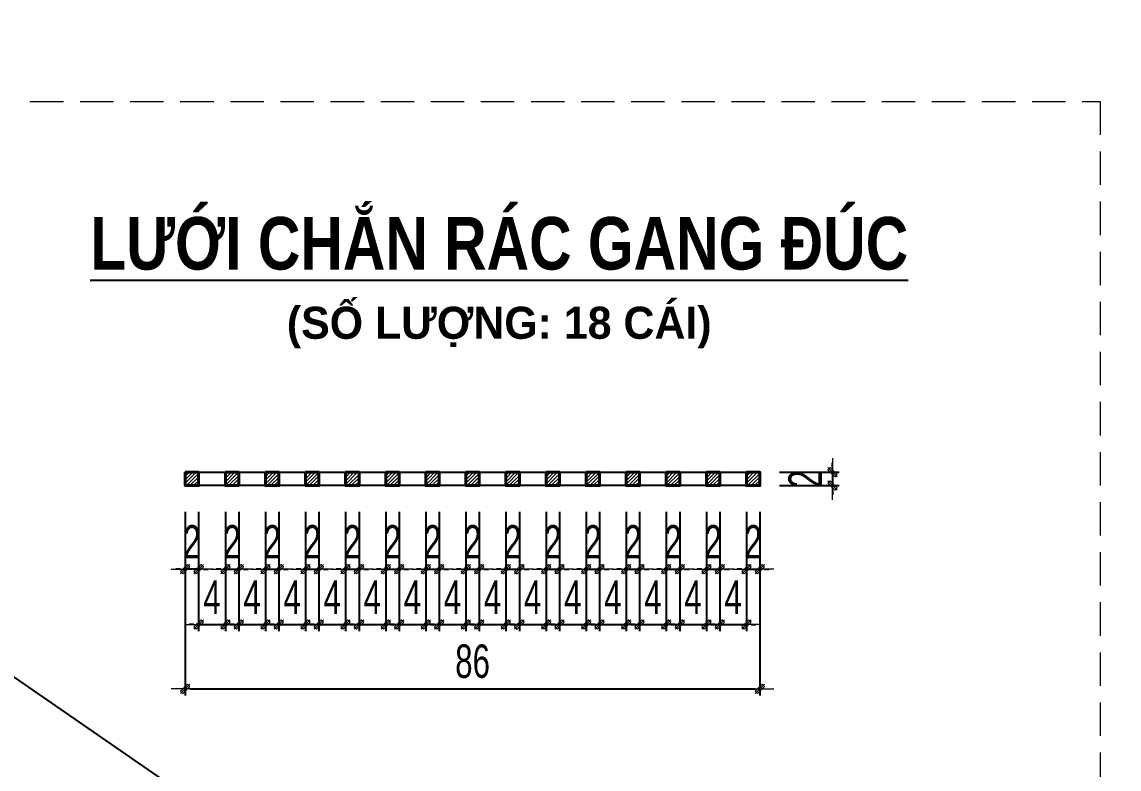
# Model space of a CAD drawing. Header units: inches. Extents: x 144032 to 217447, y 5454 to 57833.
# Drawn here: x 174169 to 175811, y 38585 to 39704 of the extents above; entities that cross this region are included whole.
import ezdxf
from ezdxf.enums import TextEntityAlignment as Align

# ---------------------------------------------------------------- set-up
doc = ezdxf.new("R2010")
doc.units = ezdxf.units.IN
doc.header["$MEASUREMENT"] = 0
doc.linetypes.add('HIDDEN', pattern=[0.375, 0.25, -0.125])
for name, color, linetype, lineweight in [('2 - Text2', 2, 'Continuous', 20), ('LC Dim', 8, 'Continuous', 18), ('LC Hatch', 252, 'Continuous', 9), ('LC MANH DUT', 35, 'HIDDEN', 5), ('LC Net dam2', 6, 'Continuous', 40), ('LC Net thay', 7, 'Continuous', 25), ('LC Text2', 7, 'Continuous', 25)]:
    doc.layers.add(name, color=color, linetype=linetype, lineweight=lineweight)
doc.layers.add('KCS_Plotter', color=11, linetype='Continuous', plot=False)
doc.styles.add('EG 1', font='')
doc.styles.add('HOATBIF', font='hoatbif.shx', dxfattribs={"width": 0.7})
doc.styles.add('LC 1', font='')
doc.styles.add('LC3', font='', dxfattribs={"width": 0.8})
doc.styles.get('EG 1').set_extended_font_data('.VnAvantH', bold=True)
doc.styles.get('LC 1').set_extended_font_data('.VnAvantH', bold=True)
doc.styles.get('LC3').set_extended_font_data('.VnArialH', bold=True)
doc.dimstyles.new('1-100(1-25)', dxfattribs={"dimscale": 25, "dimtxt": 2.5, "dimasz": 0.35, "dimexe": 0.5, "dimexo": 0, "dimgap": 0.8, "dimtad": 1, "dimdec": 0, "dimzin": 0, "dimdsep": 46, "dimtxsty": 'HOATBIF', "dimblk1": 'DOT', "dimblk2": 'DOT', "dimsah": 1, "dimcen": -1, "dimdle": 1, "dimclrd": 256, "dimclre": 256, "dimclrt": 4, "dimadec": 3, "dimazin": 2, "dimtfac": 0.333333, "dimtdec": 0, "dimtix": 1, "dimtmove": 2, "dimatfit": 3, "dimldrblk": 'DOT', "dimfxl": 1, "dimtvp": 0.833333, "dimtolj": 1, "dimtzin": 0, "dimarcsym": 0})

# ---------------------------------------------------------------- blocks, each defined once
blk = doc.blocks.new('*U4')
at = {"layer": 'LC Net dam2', "color": 6}
blk.add_lwpolyline([(-10, 10), (10, 10), (10, -10), (-10, -10)], close=True, dxfattribs=at)
blk = doc.blocks.new('*U5')
at = {"layer": 'LC Net thay', "color": 0, "linetype": 'ByBlock', "lineweight": -2, "transparency": 16777216}
for p in [(0, 0), (60, 0), (120, 0), (180, 0), (240, 0), (300, 0), (360, 0), (420, 0), (480, 0), (540, 0), (600, 0), (660, 0), (720, 0), (780, 0), (840, 0)]:
    blk.add_blockref('*U4', p, dxfattribs=at)
blk = doc.blocks.new('DOT')
at = {"layer": 'LC Dim'}
blk.add_line((-3, 0), (3, 0), dxfattribs=at)
at = {"layer": 'LC Dim', "color": 4}
blk.add_line((-1, -1), (1, 1), dxfattribs=at)
blk.add_lwpolyline([(0.5, 1), (-1, -0.5), (-0.5, -1), (1, 0.5)], close=True, dxfattribs=at)
blk = doc.blocks.new('*D115')
at = {"layer": 'Defpoints', "color": 0, "transparency": 16777216}
for p in [(174433.6, 38970), (174473.6, 38970), (174473.6, 38801.3)]:
    blk.add_point(p, dxfattribs=at)
at = {"layer": 'LC Dim', "lineweight": -2, "transparency": 16777216}
for p, q in [((174433.6, 38970), (174433.6, 38791.3)), ((174473.6, 38970), (174473.6, 38791.3)), ((174426.6, 38801.3), (174419.6, 38801.3)), ((174433.6, 38801.3), (174473.6, 38801.3)), ((174480.6, 38801.3), (174487.6, 38801.3))]:
    blk.add_line(p, q, dxfattribs=at)
at = {"layer": 'LC Dim', "lineweight": -2, "transparency": 16777216, "xscale": 7, "yscale": 7, "zscale": 7}
blk.add_blockref('DOT', (174433.6, 38801.3), dxfattribs=at)
at = {"layer": 'LC Dim', "lineweight": -2, "transparency": 16777216, "xscale": 7, "yscale": 7, "zscale": 7, "rotation": 180}
blk.add_blockref('DOT', (174473.6, 38801.3), dxfattribs=at)
at = {"layer": 'LC Dim', "color": 4, "transparency": 16777216, "insert": (174453.6, 38842.3), "char_height": 50, "attachment_point": 5, "style": 'HOATBIF'}
blk.add_mtext('\\A1;4', dxfattribs=at)
blk = doc.blocks.new('_Dot')
at = {"color": 0, "linetype": 'ByBlock', "lineweight": -2}
blk.add_line((-0.5, 0), (-1, 0), dxfattribs=at)
at = {"color": 0, "linetype": 'ByBlock', "const_width": 0.5}
blk.add_lwpolyline([(-0.25, 0, 1), (0.25, 0, 1)], format="xyb", close=True, dxfattribs=at)
blk = doc.blocks.new('*D116')
at = {"layer": 'Defpoints', "color": 0, "transparency": 16777216}
for p in [(174473.6, 38970), (174493.6, 38970), (174493.6, 38884.2)]:
    blk.add_point(p, dxfattribs=at)
at = {"layer": 'LC Dim', "lineweight": -2, "transparency": 16777216}
for p, q in [((174473.6, 38970), (174473.6, 38874.2)), ((174493.6, 38970), (174493.6, 38874.2)), ((174466.6, 38884.2), (174459.6, 38884.2)), ((174473.6, 38884.2), (174493.6, 38884.2)), ((174500.6, 38884.2), (174507.6, 38884.2))]:
    blk.add_line(p, q, dxfattribs=at)
at = {"layer": 'LC Dim', "lineweight": -2, "transparency": 16777216, "xscale": 7, "yscale": 7, "zscale": 7}
blk.add_blockref('DOT', (174473.6, 38884.2), dxfattribs=at)
at = {"layer": 'LC Dim', "lineweight": -2, "transparency": 16777216, "xscale": 7, "yscale": 7, "zscale": 7, "rotation": 180}
blk.add_blockref('DOT', (174493.6, 38884.2), dxfattribs=at)
at = {"layer": 'LC Dim', "color": 4, "transparency": 16777216, "insert": (174483.6, 38925.2), "char_height": 50, "attachment_point": 5, "style": 'HOATBIF'}
blk.add_mtext('\\A1;2', dxfattribs=at)
blk = doc.blocks.new('*D117')
at = {"layer": 'Defpoints', "color": 0, "transparency": 16777216}
for p in [(174493.6, 38970), (174533.6, 38970), (174533.6, 38801.3)]:
    blk.add_point(p, dxfattribs=at)
at = {"layer": 'LC Dim', "lineweight": -2, "transparency": 16777216}
for p, q in [((174493.6, 38970), (174493.6, 38791.3)), ((174533.6, 38970), (174533.6, 38791.3)), ((174486.6, 38801.3), (174479.6, 38801.3)), ((174493.6, 38801.3), (174533.6, 38801.3)), ((174540.6, 38801.3), (174547.6, 38801.3))]:
    blk.add_line(p, q, dxfattribs=at)
at = {"layer": 'LC Dim', "lineweight": -2, "transparency": 16777216, "xscale": 7, "yscale": 7, "zscale": 7}
blk.add_blockref('DOT', (174493.6, 38801.3), dxfattribs=at)
at = {"layer": 'LC Dim', "lineweight": -2, "transparency": 16777216, "xscale": 7, "yscale": 7, "zscale": 7, "rotation": 180}
blk.add_blockref('DOT', (174533.6, 38801.3), dxfattribs=at)
at = {"layer": 'LC Dim', "color": 4, "transparency": 16777216, "insert": (174513.6, 38842.3), "char_height": 50, "attachment_point": 5, "style": 'HOATBIF'}
blk.add_mtext('\\A1;4', dxfattribs=at)
blk = doc.blocks.new('*D118')
at = {"layer": 'Defpoints', "color": 0, "transparency": 16777216}
for p in [(174533.6, 38970), (174553.6, 38970), (174553.6, 38884.2)]:
    blk.add_point(p, dxfattribs=at)
at = {"layer": 'LC Dim', "lineweight": -2, "transparency": 16777216}
for p, q in [((174533.6, 38970), (174533.6, 38874.2)), ((174553.6, 38970), (174553.6, 38874.2)), ((174526.6, 38884.2), (174519.6, 38884.2)), ((174533.6, 38884.2), (174553.6, 38884.2)), ((174560.6, 38884.2), (174567.6, 38884.2))]:
    blk.add_line(p, q, dxfattribs=at)
at = {"layer": 'LC Dim', "lineweight": -2, "transparency": 16777216, "xscale": 7, "yscale": 7, "zscale": 7}
blk.add_blockref('DOT', (174533.6, 38884.2), dxfattribs=at)
at = {"layer": 'LC Dim', "lineweight": -2, "transparency": 16777216, "xscale": 7, "yscale": 7, "zscale": 7, "rotation": 180}
blk.add_blockref('DOT', (174553.6, 38884.2), dxfattribs=at)
at = {"layer": 'LC Dim', "color": 4, "transparency": 16777216, "insert": (174543.6, 38925.2), "char_height": 50, "attachment_point": 5, "style": 'HOATBIF'}
blk.add_mtext('\\A1;2', dxfattribs=at)
blk = doc.blocks.new('*D119')
at = {"layer": 'Defpoints', "color": 0, "transparency": 16777216}
for p in [(174553.6, 38970), (174593.6, 38970), (174593.6, 38801.3)]:
    blk.add_point(p, dxfattribs=at)
at = {"layer": 'LC Dim', "lineweight": -2, "transparency": 16777216}
for p, q in [((174553.6, 38970), (174553.6, 38791.3)), ((174593.6, 38970), (174593.6, 38791.3)), ((174546.6, 38801.3), (174539.6, 38801.3)), ((174553.6, 38801.3), (174593.6, 38801.3)), ((174600.6, 38801.3), (174607.6, 38801.3))]:
    blk.add_line(p, q, dxfattribs=at)
at = {"layer": 'LC Dim', "lineweight": -2, "transparency": 16777216, "xscale": 7, "yscale": 7, "zscale": 7}
blk.add_blockref('DOT', (174553.6, 38801.3), dxfattribs=at)
at = {"layer": 'LC Dim', "lineweight": -2, "transparency": 16777216, "xscale": 7, "yscale": 7, "zscale": 7, "rotation": 180}
blk.add_blockref('DOT', (174593.6, 38801.3), dxfattribs=at)
at = {"layer": 'LC Dim', "color": 4, "transparency": 16777216, "insert": (174573.6, 38842.3), "char_height": 50, "attachment_point": 5, "style": 'HOATBIF'}
blk.add_mtext('\\A1;4', dxfattribs=at)
blk = doc.blocks.new('*D120')
at = {"layer": 'Defpoints', "color": 0, "transparency": 16777216}
for p in [(174593.6, 38970), (174613.6, 38970), (174613.6, 38884.2)]:
    blk.add_point(p, dxfattribs=at)
at = {"layer": 'LC Dim', "lineweight": -2, "transparency": 16777216}
for p, q in [((174593.6, 38970), (174593.6, 38874.2)), ((174613.6, 38970), (174613.6, 38874.2)), ((174586.6, 38884.2), (174579.6, 38884.2)), ((174593.6, 38884.2), (174613.6, 38884.2)), ((174620.6, 38884.2), (174627.6, 38884.2))]:
    blk.add_line(p, q, dxfattribs=at)
at = {"layer": 'LC Dim', "lineweight": -2, "transparency": 16777216, "xscale": 7, "yscale": 7, "zscale": 7}
blk.add_blockref('DOT', (174593.6, 38884.2), dxfattribs=at)
at = {"layer": 'LC Dim', "lineweight": -2, "transparency": 16777216, "xscale": 7, "yscale": 7, "zscale": 7, "rotation": 180}
blk.add_blockref('DOT', (174613.6, 38884.2), dxfattribs=at)
at = {"layer": 'LC Dim', "color": 4, "transparency": 16777216, "insert": (174603.6, 38925.2), "char_height": 50, "attachment_point": 5, "style": 'HOATBIF'}
blk.add_mtext('\\A1;2', dxfattribs=at)
blk = doc.blocks.new('*D121')
at = {"layer": 'Defpoints', "color": 0, "transparency": 16777216}
for p in [(174613.6, 38970), (174653.6, 38970), (174653.6, 38801.3)]:
    blk.add_point(p, dxfattribs=at)
at = {"layer": 'LC Dim', "lineweight": -2, "transparency": 16777216}
for p, q in [((174613.6, 38970), (174613.6, 38791.3)), ((174653.6, 38970), (174653.6, 38791.3)), ((174606.6, 38801.3), (174599.6, 38801.3)), ((174613.6, 38801.3), (174653.6, 38801.3)), ((174660.6, 38801.3), (174667.6, 38801.3))]:
    blk.add_line(p, q, dxfattribs=at)
at = {"layer": 'LC Dim', "lineweight": -2, "transparency": 16777216, "xscale": 7, "yscale": 7, "zscale": 7}
blk.add_blockref('DOT', (174613.6, 38801.3), dxfattribs=at)
at = {"layer": 'LC Dim', "lineweight": -2, "transparency": 16777216, "xscale": 7, "yscale": 7, "zscale": 7, "rotation": 180}
blk.add_blockref('DOT', (174653.6, 38801.3), dxfattribs=at)
at = {"layer": 'LC Dim', "color": 4, "transparency": 16777216, "insert": (174633.6, 38842.3), "char_height": 50, "attachment_point": 5, "style": 'HOATBIF'}
blk.add_mtext('\\A1;4', dxfattribs=at)
blk = doc.blocks.new('*D122')
at = {"layer": 'Defpoints', "color": 0, "transparency": 16777216}
for p in [(174653.6, 38970), (174673.6, 38970), (174673.6, 38884.2)]:
    blk.add_point(p, dxfattribs=at)
at = {"layer": 'LC Dim', "lineweight": -2, "transparency": 16777216}
for p, q in [((174653.6, 38970), (174653.6, 38874.2)), ((174673.6, 38970), (174673.6, 38874.2)), ((174646.6, 38884.2), (174639.6, 38884.2)), ((174653.6, 38884.2), (174673.6, 38884.2)), ((174680.6, 38884.2), (174687.6, 38884.2))]:
    blk.add_line(p, q, dxfattribs=at)
at = {"layer": 'LC Dim', "lineweight": -2, "transparency": 16777216, "xscale": 7, "yscale": 7, "zscale": 7}
blk.add_blockref('DOT', (174653.6, 38884.2), dxfattribs=at)
at = {"layer": 'LC Dim', "lineweight": -2, "transparency": 16777216, "xscale": 7, "yscale": 7, "zscale": 7, "rotation": 180}
blk.add_blockref('DOT', (174673.6, 38884.2), dxfattribs=at)
at = {"layer": 'LC Dim', "color": 4, "transparency": 16777216, "insert": (174663.6, 38925.2), "char_height": 50, "attachment_point": 5, "style": 'HOATBIF'}
blk.add_mtext('\\A1;2', dxfattribs=at)
blk = doc.blocks.new('*D123')
at = {"layer": 'Defpoints', "color": 0, "transparency": 16777216}
for p in [(174673.6, 38970), (174713.6, 38970), (174713.6, 38801.3)]:
    blk.add_point(p, dxfattribs=at)
at = {"layer": 'LC Dim', "lineweight": -2, "transparency": 16777216}
for p, q in [((174673.6, 38970), (174673.6, 38791.3)), ((174713.6, 38970), (174713.6, 38791.3)), ((174666.6, 38801.3), (174659.6, 38801.3)), ((174673.6, 38801.3), (174713.6, 38801.3)), ((174720.6, 38801.3), (174727.6, 38801.3))]:
    blk.add_line(p, q, dxfattribs=at)
at = {"layer": 'LC Dim', "lineweight": -2, "transparency": 16777216, "xscale": 7, "yscale": 7, "zscale": 7}
blk.add_blockref('DOT', (174673.6, 38801.3), dxfattribs=at)
at = {"layer": 'LC Dim', "lineweight": -2, "transparency": 16777216, "xscale": 7, "yscale": 7, "zscale": 7, "rotation": 180}
blk.add_blockref('DOT', (174713.6, 38801.3), dxfattribs=at)
at = {"layer": 'LC Dim', "color": 4, "transparency": 16777216, "insert": (174693.6, 38842.3), "char_height": 50, "attachment_point": 5, "style": 'HOATBIF'}
blk.add_mtext('\\A1;4', dxfattribs=at)
blk = doc.blocks.new('*D124')
at = {"layer": 'Defpoints', "color": 0, "transparency": 16777216}
for p in [(174713.6, 38970), (174733.6, 38970), (174733.6, 38884.2)]:
    blk.add_point(p, dxfattribs=at)
at = {"layer": 'LC Dim', "lineweight": -2, "transparency": 16777216}
for p, q in [((174713.6, 38970), (174713.6, 38874.2)), ((174733.6, 38970), (174733.6, 38874.2)), ((174706.6, 38884.2), (174699.6, 38884.2)), ((174713.6, 38884.2), (174733.6, 38884.2)), ((174740.6, 38884.2), (174747.6, 38884.2))]:
    blk.add_line(p, q, dxfattribs=at)
at = {"layer": 'LC Dim', "lineweight": -2, "transparency": 16777216, "xscale": 7, "yscale": 7, "zscale": 7}
blk.add_blockref('DOT', (174713.6, 38884.2), dxfattribs=at)
at = {"layer": 'LC Dim', "lineweight": -2, "transparency": 16777216, "xscale": 7, "yscale": 7, "zscale": 7, "rotation": 180}
blk.add_blockref('DOT', (174733.6, 38884.2), dxfattribs=at)
at = {"layer": 'LC Dim', "color": 4, "transparency": 16777216, "insert": (174723.6, 38925.2), "char_height": 50, "attachment_point": 5, "style": 'HOATBIF'}
blk.add_mtext('\\A1;2', dxfattribs=at)
blk = doc.blocks.new('*D125')
at = {"layer": 'Defpoints', "color": 0, "transparency": 16777216}
for p in [(174733.6, 38970), (174773.6, 38970), (174773.6, 38801.3)]:
    blk.add_point(p, dxfattribs=at)
at = {"layer": 'LC Dim', "lineweight": -2, "transparency": 16777216}
for p, q in [((174733.6, 38970), (174733.6, 38791.3)), ((174773.6, 38970), (174773.6, 38791.3)), ((174726.6, 38801.3), (174719.6, 38801.3)), ((174733.6, 38801.3), (174773.6, 38801.3)), ((174780.6, 38801.3), (174787.6, 38801.3))]:
    blk.add_line(p, q, dxfattribs=at)
at = {"layer": 'LC Dim', "lineweight": -2, "transparency": 16777216, "xscale": 7, "yscale": 7, "zscale": 7}
blk.add_blockref('DOT', (174733.6, 38801.3), dxfattribs=at)
at = {"layer": 'LC Dim', "lineweight": -2, "transparency": 16777216, "xscale": 7, "yscale": 7, "zscale": 7, "rotation": 180}
blk.add_blockref('DOT', (174773.6, 38801.3), dxfattribs=at)
at = {"layer": 'LC Dim', "color": 4, "transparency": 16777216, "insert": (174753.6, 38842.3), "char_height": 50, "attachment_point": 5, "style": 'HOATBIF'}
blk.add_mtext('\\A1;4', dxfattribs=at)
blk = doc.blocks.new('*D126')
at = {"layer": 'Defpoints', "color": 0, "transparency": 16777216}
for p in [(174773.6, 38970), (174793.6, 38970), (174793.6, 38884.2)]:
    blk.add_point(p, dxfattribs=at)
at = {"layer": 'LC Dim', "lineweight": -2, "transparency": 16777216}
for p, q in [((174773.6, 38970), (174773.6, 38874.2)), ((174793.6, 38970), (174793.6, 38874.2)), ((174766.6, 38884.2), (174759.6, 38884.2)), ((174773.6, 38884.2), (174793.6, 38884.2)), ((174800.6, 38884.2), (174807.6, 38884.2))]:
    blk.add_line(p, q, dxfattribs=at)
at = {"layer": 'LC Dim', "lineweight": -2, "transparency": 16777216, "xscale": 7, "yscale": 7, "zscale": 7}
blk.add_blockref('DOT', (174773.6, 38884.2), dxfattribs=at)
at = {"layer": 'LC Dim', "lineweight": -2, "transparency": 16777216, "xscale": 7, "yscale": 7, "zscale": 7, "rotation": 180}
blk.add_blockref('DOT', (174793.6, 38884.2), dxfattribs=at)
at = {"layer": 'LC Dim', "color": 4, "transparency": 16777216, "insert": (174783.6, 38925.2), "char_height": 50, "attachment_point": 5, "style": 'HOATBIF'}
blk.add_mtext('\\A1;2', dxfattribs=at)
blk = doc.blocks.new('*D127')
at = {"layer": 'Defpoints', "color": 0, "transparency": 16777216}
for p in [(174793.6, 38970), (174833.6, 38970), (174833.6, 38801.3)]:
    blk.add_point(p, dxfattribs=at)
at = {"layer": 'LC Dim', "lineweight": -2, "transparency": 16777216}
for p, q in [((174793.6, 38970), (174793.6, 38791.3)), ((174833.6, 38970), (174833.6, 38791.3)), ((174786.6, 38801.3), (174779.6, 38801.3)), ((174793.6, 38801.3), (174833.6, 38801.3)), ((174840.6, 38801.3), (174847.6, 38801.3))]:
    blk.add_line(p, q, dxfattribs=at)
at = {"layer": 'LC Dim', "lineweight": -2, "transparency": 16777216, "xscale": 7, "yscale": 7, "zscale": 7}
blk.add_blockref('DOT', (174793.6, 38801.3), dxfattribs=at)
at = {"layer": 'LC Dim', "lineweight": -2, "transparency": 16777216, "xscale": 7, "yscale": 7, "zscale": 7, "rotation": 180}
blk.add_blockref('DOT', (174833.6, 38801.3), dxfattribs=at)
at = {"layer": 'LC Dim', "color": 4, "transparency": 16777216, "insert": (174813.6, 38842.3), "char_height": 50, "attachment_point": 5, "style": 'HOATBIF'}
blk.add_mtext('\\A1;4', dxfattribs=at)
blk = doc.blocks.new('*D128')
at = {"layer": 'Defpoints', "color": 0, "transparency": 16777216}
for p in [(174833.6, 38970), (174853.6, 38970), (174853.6, 38884.2)]:
    blk.add_point(p, dxfattribs=at)
at = {"layer": 'LC Dim', "lineweight": -2, "transparency": 16777216}
for p, q in [((174833.6, 38970), (174833.6, 38874.2)), ((174853.6, 38970), (174853.6, 38874.2)), ((174826.6, 38884.2), (174819.6, 38884.2)), ((174833.6, 38884.2), (174853.6, 38884.2)), ((174860.6, 38884.2), (174867.6, 38884.2))]:
    blk.add_line(p, q, dxfattribs=at)
at = {"layer": 'LC Dim', "lineweight": -2, "transparency": 16777216, "xscale": 7, "yscale": 7, "zscale": 7}
blk.add_blockref('DOT', (174833.6, 38884.2), dxfattribs=at)
at = {"layer": 'LC Dim', "lineweight": -2, "transparency": 16777216, "xscale": 7, "yscale": 7, "zscale": 7, "rotation": 180}
blk.add_blockref('DOT', (174853.6, 38884.2), dxfattribs=at)
at = {"layer": 'LC Dim', "color": 4, "transparency": 16777216, "insert": (174843.6, 38925.2), "char_height": 50, "attachment_point": 5, "style": 'HOATBIF'}
blk.add_mtext('\\A1;2', dxfattribs=at)
blk = doc.blocks.new('*D129')
at = {"layer": 'Defpoints', "color": 0, "transparency": 16777216}
for p in [(174853.6, 38970), (174893.6, 38970), (174893.6, 38801.3)]:
    blk.add_point(p, dxfattribs=at)
at = {"layer": 'LC Dim', "lineweight": -2, "transparency": 16777216}
for p, q in [((174853.6, 38970), (174853.6, 38791.3)), ((174893.6, 38970), (174893.6, 38791.3)), ((174846.6, 38801.3), (174839.6, 38801.3)), ((174853.6, 38801.3), (174893.6, 38801.3)), ((174900.6, 38801.3), (174907.6, 38801.3))]:
    blk.add_line(p, q, dxfattribs=at)
at = {"layer": 'LC Dim', "lineweight": -2, "transparency": 16777216, "xscale": 7, "yscale": 7, "zscale": 7}
blk.add_blockref('DOT', (174853.6, 38801.3), dxfattribs=at)
at = {"layer": 'LC Dim', "lineweight": -2, "transparency": 16777216, "xscale": 7, "yscale": 7, "zscale": 7, "rotation": 180}
blk.add_blockref('DOT', (174893.6, 38801.3), dxfattribs=at)
at = {"layer": 'LC Dim', "color": 4, "transparency": 16777216, "insert": (174873.6, 38842.3), "char_height": 50, "attachment_point": 5, "style": 'HOATBIF'}
blk.add_mtext('\\A1;4', dxfattribs=at)
blk = doc.blocks.new('*D130')
at = {"layer": 'Defpoints', "color": 0, "transparency": 16777216}
for p in [(174893.6, 38970), (174913.6, 38970), (174913.6, 38884.2)]:
    blk.add_point(p, dxfattribs=at)
at = {"layer": 'LC Dim', "lineweight": -2, "transparency": 16777216}
for p, q in [((174893.6, 38970), (174893.6, 38874.2)), ((174913.6, 38970), (174913.6, 38874.2)), ((174886.6, 38884.2), (174879.6, 38884.2)), ((174893.6, 38884.2), (174913.6, 38884.2)), ((174920.6, 38884.2), (174927.6, 38884.2))]:
    blk.add_line(p, q, dxfattribs=at)
at = {"layer": 'LC Dim', "lineweight": -2, "transparency": 16777216, "xscale": 7, "yscale": 7, "zscale": 7}
blk.add_blockref('DOT', (174893.6, 38884.2), dxfattribs=at)
at = {"layer": 'LC Dim', "lineweight": -2, "transparency": 16777216, "xscale": 7, "yscale": 7, "zscale": 7, "rotation": 180}
blk.add_blockref('DOT', (174913.6, 38884.2), dxfattribs=at)
at = {"layer": 'LC Dim', "color": 4, "transparency": 16777216, "insert": (174903.6, 38925.2), "char_height": 50, "attachment_point": 5, "style": 'HOATBIF'}
blk.add_mtext('\\A1;2', dxfattribs=at)
blk = doc.blocks.new('*D131')
at = {"layer": 'Defpoints', "color": 0, "transparency": 16777216}
for p in [(174913.6, 38970), (174953.6, 38970), (174953.6, 38801.3)]:
    blk.add_point(p, dxfattribs=at)
at = {"layer": 'LC Dim', "lineweight": -2, "transparency": 16777216}
for p, q in [((174913.6, 38970), (174913.6, 38791.3)), ((174953.6, 38970), (174953.6, 38791.3)), ((174906.6, 38801.3), (174899.6, 38801.3)), ((174913.6, 38801.3), (174953.6, 38801.3)), ((174960.6, 38801.3), (174967.6, 38801.3))]:
    blk.add_line(p, q, dxfattribs=at)
at = {"layer": 'LC Dim', "lineweight": -2, "transparency": 16777216, "xscale": 7, "yscale": 7, "zscale": 7}
blk.add_blockref('DOT', (174913.6, 38801.3), dxfattribs=at)
at = {"layer": 'LC Dim', "lineweight": -2, "transparency": 16777216, "xscale": 7, "yscale": 7, "zscale": 7, "rotation": 180}
blk.add_blockref('DOT', (174953.6, 38801.3), dxfattribs=at)
at = {"layer": 'LC Dim', "color": 4, "transparency": 16777216, "insert": (174933.6, 38842.3), "char_height": 50, "attachment_point": 5, "style": 'HOATBIF'}
blk.add_mtext('\\A1;4', dxfattribs=at)
blk = doc.blocks.new('*D132')
at = {"layer": 'Defpoints', "color": 0, "transparency": 16777216}
for p in [(174953.6, 38970), (174973.6, 38970), (174973.6, 38884.2)]:
    blk.add_point(p, dxfattribs=at)
at = {"layer": 'LC Dim', "lineweight": -2, "transparency": 16777216}
for p, q in [((174953.6, 38970), (174953.6, 38874.2)), ((174973.6, 38970), (174973.6, 38874.2)), ((174946.6, 38884.2), (174939.6, 38884.2)), ((174953.6, 38884.2), (174973.6, 38884.2)), ((174980.6, 38884.2), (174987.6, 38884.2))]:
    blk.add_line(p, q, dxfattribs=at)
at = {"layer": 'LC Dim', "lineweight": -2, "transparency": 16777216, "xscale": 7, "yscale": 7, "zscale": 7}
blk.add_blockref('DOT', (174953.6, 38884.2), dxfattribs=at)
at = {"layer": 'LC Dim', "lineweight": -2, "transparency": 16777216, "xscale": 7, "yscale": 7, "zscale": 7, "rotation": 180}
blk.add_blockref('DOT', (174973.6, 38884.2), dxfattribs=at)
at = {"layer": 'LC Dim', "color": 4, "transparency": 16777216, "insert": (174963.6, 38925.2), "char_height": 50, "attachment_point": 5, "style": 'HOATBIF'}
blk.add_mtext('\\A1;2', dxfattribs=at)
blk = doc.blocks.new('*D133')
at = {"layer": 'Defpoints', "color": 0, "transparency": 16777216}
for p in [(174973.6, 38970), (175013.6, 38970), (175013.6, 38801.3)]:
    blk.add_point(p, dxfattribs=at)
at = {"layer": 'LC Dim', "lineweight": -2, "transparency": 16777216}
for p, q in [((174973.6, 38970), (174973.6, 38791.3)), ((175013.6, 38970), (175013.6, 38791.3)), ((174966.6, 38801.3), (174959.6, 38801.3)), ((174973.6, 38801.3), (175013.6, 38801.3)), ((175020.6, 38801.3), (175027.6, 38801.3))]:
    blk.add_line(p, q, dxfattribs=at)
at = {"layer": 'LC Dim', "lineweight": -2, "transparency": 16777216, "xscale": 7, "yscale": 7, "zscale": 7}
blk.add_blockref('DOT', (174973.6, 38801.3), dxfattribs=at)
at = {"layer": 'LC Dim', "lineweight": -2, "transparency": 16777216, "xscale": 7, "yscale": 7, "zscale": 7, "rotation": 180}
blk.add_blockref('DOT', (175013.6, 38801.3), dxfattribs=at)
at = {"layer": 'LC Dim', "color": 4, "transparency": 16777216, "insert": (174993.6, 38842.3), "char_height": 50, "attachment_point": 5, "style": 'HOATBIF'}
blk.add_mtext('\\A1;4', dxfattribs=at)
blk = doc.blocks.new('*D134')
at = {"layer": 'Defpoints', "color": 0, "transparency": 16777216}
for p in [(175013.6, 38970), (175033.6, 38970), (175033.6, 38884.2)]:
    blk.add_point(p, dxfattribs=at)
at = {"layer": 'LC Dim', "lineweight": -2, "transparency": 16777216}
for p, q in [((175013.6, 38970), (175013.6, 38874.2)), ((175033.6, 38970), (175033.6, 38874.2)), ((175006.6, 38884.2), (174999.6, 38884.2)), ((175013.6, 38884.2), (175033.6, 38884.2)), ((175040.6, 38884.2), (175047.6, 38884.2))]:
    blk.add_line(p, q, dxfattribs=at)
at = {"layer": 'LC Dim', "lineweight": -2, "transparency": 16777216, "xscale": 7, "yscale": 7, "zscale": 7}
blk.add_blockref('DOT', (175013.6, 38884.2), dxfattribs=at)
at = {"layer": 'LC Dim', "lineweight": -2, "transparency": 16777216, "xscale": 7, "yscale": 7, "zscale": 7, "rotation": 180}
blk.add_blockref('DOT', (175033.6, 38884.2), dxfattribs=at)
at = {"layer": 'LC Dim', "color": 4, "transparency": 16777216, "insert": (175023.6, 38925.2), "char_height": 50, "attachment_point": 5, "style": 'HOATBIF'}
blk.add_mtext('\\A1;2', dxfattribs=at)
blk = doc.blocks.new('*D135')
at = {"layer": 'Defpoints', "color": 0, "transparency": 16777216}
for p in [(175193.6, 38970), (175213.6, 38970), (175213.6, 38884.2)]:
    blk.add_point(p, dxfattribs=at)
at = {"layer": 'LC Dim', "lineweight": -2, "transparency": 16777216}
for p, q in [((175193.6, 38970), (175193.6, 38874.2)), ((175213.6, 38970), (175213.6, 38874.2)), ((175186.6, 38884.2), (175179.6, 38884.2)), ((175193.6, 38884.2), (175213.6, 38884.2)), ((175220.6, 38884.2), (175227.6, 38884.2))]:
    blk.add_line(p, q, dxfattribs=at)
at = {"layer": 'LC Dim', "lineweight": -2, "transparency": 16777216, "xscale": 7, "yscale": 7, "zscale": 7}
blk.add_blockref('DOT', (175193.6, 38884.2), dxfattribs=at)
at = {"layer": 'LC Dim', "lineweight": -2, "transparency": 16777216, "xscale": 7, "yscale": 7, "zscale": 7, "rotation": 180}
blk.add_blockref('DOT', (175213.6, 38884.2), dxfattribs=at)
at = {"layer": 'LC Dim', "color": 4, "transparency": 16777216, "insert": (175203.6, 38925.2), "char_height": 50, "attachment_point": 5, "style": 'HOATBIF'}
blk.add_mtext('\\A1;2', dxfattribs=at)
blk = doc.blocks.new('*D136')
at = {"layer": 'Defpoints', "color": 0, "transparency": 16777216}
for p in [(175213.6, 38970), (175253.6, 38970), (175253.6, 38801.3)]:
    blk.add_point(p, dxfattribs=at)
at = {"layer": 'LC Dim', "lineweight": -2, "transparency": 16777216}
for p, q in [((175213.6, 38970), (175213.6, 38791.3)), ((175253.6, 38970), (175253.6, 38791.3)), ((175206.6, 38801.3), (175199.6, 38801.3)), ((175213.6, 38801.3), (175253.6, 38801.3)), ((175260.6, 38801.3), (175267.6, 38801.3))]:
    blk.add_line(p, q, dxfattribs=at)
at = {"layer": 'LC Dim', "lineweight": -2, "transparency": 16777216, "xscale": 7, "yscale": 7, "zscale": 7}
blk.add_blockref('DOT', (175213.6, 38801.3), dxfattribs=at)
at = {"layer": 'LC Dim', "lineweight": -2, "transparency": 16777216, "xscale": 7, "yscale": 7, "zscale": 7, "rotation": 180}
blk.add_blockref('DOT', (175253.6, 38801.3), dxfattribs=at)
at = {"layer": 'LC Dim', "color": 4, "transparency": 16777216, "insert": (175233.6, 38842.3), "char_height": 50, "attachment_point": 5, "style": 'HOATBIF'}
blk.add_mtext('\\A1;4', dxfattribs=at)
blk = doc.blocks.new('*D137')
at = {"layer": 'Defpoints', "color": 0, "transparency": 16777216}
for p in [(174413.6, 38970), (175273.6, 38970), (175273.6, 38705.1)]:
    blk.add_point(p, dxfattribs=at)
at = {"layer": 'LC Dim', "lineweight": -2, "transparency": 16777216}
for p, q in [((174413.6, 38970), (174413.6, 38695.1)), ((175273.6, 38970), (175273.6, 38695.1)), ((174420.6, 38705.1), (175266.6, 38705.1))]:
    blk.add_line(p, q, dxfattribs=at)
at = {"layer": 'LC Dim', "lineweight": -2, "transparency": 16777216, "xscale": 7, "yscale": 7, "zscale": 7, "rotation": 180}
blk.add_blockref('DOT', (174413.6, 38705.1), dxfattribs=at)
at = {"layer": 'LC Dim', "lineweight": -2, "transparency": 16777216, "xscale": 7, "yscale": 7, "zscale": 7}
blk.add_blockref('DOT', (175273.6, 38705.1), dxfattribs=at)
at = {"layer": 'LC Dim', "color": 4, "transparency": 16777216, "insert": (174843.6, 38746.1), "char_height": 50, "attachment_point": 5, "style": 'HOATBIF'}
blk.add_mtext('\\A1;86', dxfattribs=at)
blk = doc.blocks.new('*D138')
at = {"layer": 'Defpoints', "color": 0, "transparency": 16777216}
for p in [(174413.6, 38970), (174433.6, 38970), (174413.6, 38884.2)]:
    blk.add_point(p, dxfattribs=at)
at = {"layer": 'LC Dim', "lineweight": -2, "transparency": 16777216}
for p, q in [((174413.6, 38970), (174413.6, 38874.2)), ((174433.6, 38970), (174433.6, 38874.2)), ((174406.6, 38884.2), (174399.6, 38884.2)), ((174433.6, 38884.2), (174413.6, 38884.2)), ((174440.6, 38884.2), (174447.6, 38884.2))]:
    blk.add_line(p, q, dxfattribs=at)
at = {"layer": 'LC Dim', "lineweight": -2, "transparency": 16777216, "xscale": 7, "yscale": 7, "zscale": 7}
blk.add_blockref('DOT', (174413.6, 38884.2), dxfattribs=at)
at = {"layer": 'LC Dim', "lineweight": -2, "transparency": 16777216, "xscale": 7, "yscale": 7, "zscale": 7, "rotation": 180}
blk.add_blockref('DOT', (174433.6, 38884.2), dxfattribs=at)
at = {"layer": 'LC Dim', "color": 4, "transparency": 16777216, "insert": (174423.6, 38925.2), "char_height": 50, "attachment_point": 5, "style": 'HOATBIF'}
blk.add_mtext('\\A1;2', dxfattribs=at)
blk = doc.blocks.new('*D139')
at = {"layer": 'Defpoints', "color": 0, "transparency": 16777216}
for p in [(175253.6, 38970), (175273.6, 38970), (175273.6, 38884.2)]:
    blk.add_point(p, dxfattribs=at)
at = {"layer": 'LC Dim', "lineweight": -2, "transparency": 16777216}
for p, q in [((175253.6, 38970), (175253.6, 38874.2)), ((175273.6, 38970), (175273.6, 38874.2)), ((175246.6, 38884.2), (175239.6, 38884.2)), ((175253.6, 38884.2), (175273.6, 38884.2)), ((175280.6, 38884.2), (175287.6, 38884.2))]:
    blk.add_line(p, q, dxfattribs=at)
at = {"layer": 'LC Dim', "lineweight": -2, "transparency": 16777216, "xscale": 7, "yscale": 7, "zscale": 7}
blk.add_blockref('DOT', (175253.6, 38884.2), dxfattribs=at)
at = {"layer": 'LC Dim', "lineweight": -2, "transparency": 16777216, "xscale": 7, "yscale": 7, "zscale": 7, "rotation": 180}
blk.add_blockref('DOT', (175273.6, 38884.2), dxfattribs=at)
at = {"layer": 'LC Dim', "color": 4, "transparency": 16777216, "insert": (175263.6, 38925.2), "char_height": 50, "attachment_point": 5, "style": 'HOATBIF'}
blk.add_mtext('\\A1;2', dxfattribs=at)
blk = doc.blocks.new('*D140')
at = {"layer": 'Defpoints', "color": 0, "transparency": 16777216}
for p in [(175033.6, 38970), (175073.6, 38970), (175073.6, 38801.3)]:
    blk.add_point(p, dxfattribs=at)
at = {"layer": 'LC Dim', "lineweight": -2, "transparency": 16777216}
for p, q in [((175033.6, 38970), (175033.6, 38791.3)), ((175073.6, 38970), (175073.6, 38791.3)), ((175026.6, 38801.3), (175019.6, 38801.3)), ((175033.6, 38801.3), (175073.6, 38801.3)), ((175080.6, 38801.3), (175087.6, 38801.3))]:
    blk.add_line(p, q, dxfattribs=at)
at = {"layer": 'LC Dim', "lineweight": -2, "transparency": 16777216, "xscale": 7, "yscale": 7, "zscale": 7}
blk.add_blockref('DOT', (175033.6, 38801.3), dxfattribs=at)
at = {"layer": 'LC Dim', "lineweight": -2, "transparency": 16777216, "xscale": 7, "yscale": 7, "zscale": 7, "rotation": 180}
blk.add_blockref('DOT', (175073.6, 38801.3), dxfattribs=at)
at = {"layer": 'LC Dim', "color": 4, "transparency": 16777216, "insert": (175053.6, 38842.3), "char_height": 50, "attachment_point": 5, "style": 'HOATBIF'}
blk.add_mtext('\\A1;4', dxfattribs=at)
blk = doc.blocks.new('*D141')
at = {"layer": 'Defpoints', "color": 0, "transparency": 16777216}
for p in [(175073.6, 38970), (175093.6, 38970), (175093.6, 38884.2)]:
    blk.add_point(p, dxfattribs=at)
at = {"layer": 'LC Dim', "lineweight": -2, "transparency": 16777216}
for p, q in [((175073.6, 38970), (175073.6, 38874.2)), ((175093.6, 38970), (175093.6, 38874.2)), ((175066.6, 38884.2), (175059.6, 38884.2)), ((175073.6, 38884.2), (175093.6, 38884.2)), ((175100.6, 38884.2), (175107.6, 38884.2))]:
    blk.add_line(p, q, dxfattribs=at)
at = {"layer": 'LC Dim', "lineweight": -2, "transparency": 16777216, "xscale": 7, "yscale": 7, "zscale": 7}
blk.add_blockref('DOT', (175073.6, 38884.2), dxfattribs=at)
at = {"layer": 'LC Dim', "lineweight": -2, "transparency": 16777216, "xscale": 7, "yscale": 7, "zscale": 7, "rotation": 180}
blk.add_blockref('DOT', (175093.6, 38884.2), dxfattribs=at)
at = {"layer": 'LC Dim', "color": 4, "transparency": 16777216, "insert": (175083.6, 38925.2), "char_height": 50, "attachment_point": 5, "style": 'HOATBIF'}
blk.add_mtext('\\A1;2', dxfattribs=at)
blk = doc.blocks.new('*D142')
at = {"layer": 'Defpoints', "color": 0, "transparency": 16777216}
for p in [(175093.6, 38970), (175133.6, 38970), (175133.6, 38801.3)]:
    blk.add_point(p, dxfattribs=at)
at = {"layer": 'LC Dim', "lineweight": -2, "transparency": 16777216}
for p, q in [((175093.6, 38970), (175093.6, 38791.3)), ((175133.6, 38970), (175133.6, 38791.3)), ((175086.6, 38801.3), (175079.6, 38801.3)), ((175093.6, 38801.3), (175133.6, 38801.3)), ((175140.6, 38801.3), (175147.6, 38801.3))]:
    blk.add_line(p, q, dxfattribs=at)
at = {"layer": 'LC Dim', "lineweight": -2, "transparency": 16777216, "xscale": 7, "yscale": 7, "zscale": 7}
blk.add_blockref('DOT', (175093.6, 38801.3), dxfattribs=at)
at = {"layer": 'LC Dim', "lineweight": -2, "transparency": 16777216, "xscale": 7, "yscale": 7, "zscale": 7, "rotation": 180}
blk.add_blockref('DOT', (175133.6, 38801.3), dxfattribs=at)
at = {"layer": 'LC Dim', "color": 4, "transparency": 16777216, "insert": (175113.6, 38842.3), "char_height": 50, "attachment_point": 5, "style": 'HOATBIF'}
blk.add_mtext('\\A1;4', dxfattribs=at)
blk = doc.blocks.new('*D143')
at = {"layer": 'Defpoints', "color": 0, "transparency": 16777216}
for p in [(175133.6, 38970), (175153.6, 38970), (175153.6, 38884.2)]:
    blk.add_point(p, dxfattribs=at)
at = {"layer": 'LC Dim', "lineweight": -2, "transparency": 16777216}
for p, q in [((175133.6, 38970), (175133.6, 38874.2)), ((175153.6, 38970), (175153.6, 38874.2)), ((175126.6, 38884.2), (175119.6, 38884.2)), ((175133.6, 38884.2), (175153.6, 38884.2)), ((175160.6, 38884.2), (175167.6, 38884.2))]:
    blk.add_line(p, q, dxfattribs=at)
at = {"layer": 'LC Dim', "lineweight": -2, "transparency": 16777216, "xscale": 7, "yscale": 7, "zscale": 7}
blk.add_blockref('DOT', (175133.6, 38884.2), dxfattribs=at)
at = {"layer": 'LC Dim', "lineweight": -2, "transparency": 16777216, "xscale": 7, "yscale": 7, "zscale": 7, "rotation": 180}
blk.add_blockref('DOT', (175153.6, 38884.2), dxfattribs=at)
at = {"layer": 'LC Dim', "color": 4, "transparency": 16777216, "insert": (175143.6, 38925.2), "char_height": 50, "attachment_point": 5, "style": 'HOATBIF'}
blk.add_mtext('\\A1;2', dxfattribs=at)
blk = doc.blocks.new('*D144')
at = {"layer": 'Defpoints', "color": 0, "transparency": 16777216}
for p in [(175153.6, 38970), (175193.6, 38970), (175193.6, 38801.3)]:
    blk.add_point(p, dxfattribs=at)
at = {"layer": 'LC Dim', "lineweight": -2, "transparency": 16777216}
for p, q in [((175153.6, 38970), (175153.6, 38791.3)), ((175193.6, 38970), (175193.6, 38791.3)), ((175146.6, 38801.3), (175139.6, 38801.3)), ((175153.6, 38801.3), (175193.6, 38801.3)), ((175200.6, 38801.3), (175207.6, 38801.3))]:
    blk.add_line(p, q, dxfattribs=at)
at = {"layer": 'LC Dim', "lineweight": -2, "transparency": 16777216, "xscale": 7, "yscale": 7, "zscale": 7}
blk.add_blockref('DOT', (175153.6, 38801.3), dxfattribs=at)
at = {"layer": 'LC Dim', "lineweight": -2, "transparency": 16777216, "xscale": 7, "yscale": 7, "zscale": 7, "rotation": 180}
blk.add_blockref('DOT', (175193.6, 38801.3), dxfattribs=at)
at = {"layer": 'LC Dim', "color": 4, "transparency": 16777216, "insert": (175173.6, 38842.3), "char_height": 50, "attachment_point": 5, "style": 'HOATBIF'}
blk.add_mtext('\\A1;4', dxfattribs=at)
blk = doc.blocks.new('*D145')
at = {"layer": 'Defpoints', "color": 0, "transparency": 16777216}
for p in [(175303.2, 39029.3), (175303.2, 39009.3), (175382.4, 39009.3)]:
    blk.add_point(p, dxfattribs=at)
at = {"layer": 'LC Dim', "lineweight": -2, "transparency": 16777216}
for p, q in [((175382.4, 39036.3), (175382.4, 39043.3)), ((175303.2, 39029.3), (175392.4, 39029.3)), ((175382.4, 39029.3), (175382.4, 39009.3)), ((175303.2, 39009.3), (175392.4, 39009.3)), ((175382.4, 39002.3), (175382.4, 38995.3))]:
    blk.add_line(p, q, dxfattribs=at)
at = {"layer": 'LC Dim', "lineweight": -2, "transparency": 16777216, "xscale": 7, "yscale": 7, "zscale": 7}
for p, rotation in [((175382.4, 39029.3), 270), ((175382.4, 39009.3), 90)]:
    blk.add_blockref('DOT', p, dxfattribs=dict(at, rotation=rotation))
at = {"layer": 'LC Dim', "color": 4, "transparency": 16777216, "insert": (175341.4, 39019.3), "char_height": 50, "attachment_point": 5, "rotation": 90, "style": 'HOATBIF'}
blk.add_mtext('\\A1;2', dxfattribs=at)
blk = doc.blocks.new('TIEUDE1')
at = {"layer": '2 - Text2', "color": 7, "style": 'EG 1'}
blk.add_attdef('TIªU§Ò', text='', height=5, dxfattribs=at).set_placement((0, 0), align=Align.BOTTOM_CENTER)
blk.add_attdef('TL', text='', height=3, dxfattribs=at).set_placement((0, -2), align=Align.TOP_CENTER)

msp = doc.modelspace()

# ---------------------------------------------------------------- hatches: boundary and pattern name
at = {"layer": 'LC Hatch'}
h = msp.add_hatch(dxfattribs=at)
h.set_pattern_fill('ANSI31', color=256, scale=29.7, angle=180, style=0)
h.set_pattern_definition([(225, (176108.9773, 49407.962), (2.6251339, -2.6251339), [])])
h.paths.add_polyline_path([(174433.7, 39009.3), (174433.7, 39029.3), (174413.6, 39029.3), (174413.6, 39009.3)])
h.paths.add_polyline_path([(174473.7, 39009.3), (174493.7, 39009.3), (174493.7, 39029.3), (174473.7, 39029.3)])
h.paths.add_polyline_path([(174553.7, 39029.3), (174533.7, 39029.3), (174533.7, 39009.3), (174553.7, 39009.3)])
h.paths.add_polyline_path([(174613.7, 39009.3), (174613.7, 39029.3), (174593.7, 39029.3), (174593.7, 39009.3)])
h.paths.add_polyline_path([(174673.7, 39029.3), (174653.7, 39029.3), (174653.7, 39009.3), (174673.7, 39009.3)])
h.paths.add_polyline_path([(174713.7, 39029.3), (174713.7, 39009.3), (174733.7, 39009.3), (174733.7, 39029.3)])
h.paths.add_polyline_path([(174793.7, 39029.3), (174773.7, 39029.3), (174773.7, 39009.3), (174793.7, 39009.3)])
h.paths.add_polyline_path([(174853.7, 39009.3), (174853.7, 39029.3), (174833.7, 39029.3), (174833.7, 39009.3)])
h.paths.add_polyline_path([(174913.7, 39029.3), (174893.7, 39029.3), (174893.7, 39009.3), (174913.7, 39009.3)])
h.paths.add_polyline_path([(174953.7, 39009.3), (174973.7, 39009.3), (174973.7, 39029.3), (174953.7, 39029.3)])
h.paths.add_polyline_path([(175033.7, 39029.3), (175013.7, 39029.3), (175013.7, 39009.3), (175033.7, 39009.3)])
h.paths.add_polyline_path([(175093.7, 39009.3), (175093.7, 39029.3), (175073.7, 39029.3), (175073.7, 39009.3)])
h.paths.add_polyline_path([(175153.7, 39029.3), (175133.7, 39029.3), (175133.7, 39009.3), (175153.7, 39009.3)])
h.paths.add_polyline_path([(175213.7, 39009.3), (175213.7, 39029.3), (175193.7, 39029.3), (175193.7, 39009.3)])
h.paths.add_polyline_path([(175253.7, 39009.3), (175273.6, 39009.3), (175273.6, 39029.3), (175253.7, 39029.3)])

# ---------------------------------------------------------------- linework, layer by layer
at = {"layer": 'KCS_Plotter'}
msp.add_line((168400.5, 42696.3), (177005.9, 36756.1), dxfattribs=at)
at = {"layer": 'LC MANH DUT', "ltscale": 200}
msp.add_lwpolyline([(172381.1, 39584.6), (175782.9, 39584.6), (175782.9, 36996), (172381.1, 36996)], close=True, dxfattribs=at)
at = {"layer": 'LC Net thay', "linetype": 'ByBlock'}
msp.add_lwpolyline([(174564.4, 39009.3), (174474.9, 39009.3), (174413.6, 39009.3), (174413.6, 39029.3), (175273.6, 39029.3), (175273.6, 39009.3)], close=True, dxfattribs=at)

# ---------------------------------------------------------------- block references
at = {"layer": 'LC Net thay'}
msp.add_blockref('*U5', (174423.6, 39019.3), dxfattribs=at)
at = {"layer": 'LC Text2'}
ref = msp.add_blockref('TIEUDE1', (174883.5, 39309.2), dxfattribs=dict(at, xscale=16.0000000000291, yscale=16.0000000000291, zscale=16.0000000000291))
ref.add_attrib('TIªU§Ò', '%%Ul\xadíi ch¾n r¸c gang ®óc', dxfattribs={"color": 7, "height": 78.791, "style": 'LC3', "width": 0.8}).set_placement((174883.5, 39309.2), align=Align.BOTTOM_CENTER)
ref.add_attrib('TL', '(sè l\xadîng: 18 c¸i)', dxfattribs={"color": 7, "height": 48, "style": 'LC 1'}).set_placement((174883.5, 39277.2), align=Align.TOP_CENTER)

# ---------------------------------------------------------------- dimensions: what is measured, and where the dimension line sits
at = {"layer": 'LC Dim'}
dim = msp.add_linear_dim(base=(175382.4, 39009.3), p1=(175303.2, 39029.3), p2=(175303.2, 39009.3), angle=90, dimstyle='1-100(1-25)', override={"dimscale": 20, "dimlfac": 0.1}, dxfattribs=at)
dim.commit()
dim.dimension.update_dxf_attribs({"geometry": '*D145', "text_midpoint": (175341.4, 39019.3)})
for base, p1, p2, picture, middle in [((175273.6, 38705.1), (174413.6, 38970), (175273.6, 38970), '*D137', (174843.6, 38746.1)), ((174413.6, 38884.2), (174433.6, 38970), (174413.6, 38970), '*D138', (174423.6, 38925.2)), ((174473.6, 38801.3), (174433.6, 38970), (174473.6, 38970), '*D115', (174453.6, 38842.3)), ((174493.6, 38884.2), (174473.6, 38970), (174493.6, 38970), '*D116', (174483.6, 38925.2)), ((174533.6, 38801.3), (174493.6, 38970), (174533.6, 38970), '*D117', (174513.6, 38842.3)), ((174553.6, 38884.2), (174533.6, 38970), (174553.6, 38970), '*D118', (174543.6, 38925.2)), ((174593.6, 38801.3), (174553.6, 38970), (174593.6, 38970), '*D119', (174573.6, 38842.3)), ((174613.6, 38884.2), (174593.6, 38970), (174613.6, 38970), '*D120', (174603.6, 38925.2)), ((174653.6, 38801.3), (174613.6, 38970), (174653.6, 38970), '*D121', (174633.6, 38842.3)), ((174673.6, 38884.2), (174653.6, 38970), (174673.6, 38970), '*D122', (174663.6, 38925.2)), ((174713.6, 38801.3), (174673.6, 38970), (174713.6, 38970), '*D123', (174693.6, 38842.3)), ((174733.6, 38884.2), (174713.6, 38970), (174733.6, 38970), '*D124', (174723.6, 38925.2)), ((174773.6, 38801.3), (174733.6, 38970), (174773.6, 38970), '*D125', (174753.6, 38842.3)), ((174793.6, 38884.2), (174773.6, 38970), (174793.6, 38970), '*D126', (174783.6, 38925.2)), ((174833.6, 38801.3), (174793.6, 38970), (174833.6, 38970), '*D127', (174813.6, 38842.3)), ((174853.6, 38884.2), (174833.6, 38970), (174853.6, 38970), '*D128', (174843.6, 38925.2)), ((174893.6, 38801.3), (174853.6, 38970), (174893.6, 38970), '*D129', (174873.6, 38842.3)), ((174913.6, 38884.2), (174893.6, 38970), (174913.6, 38970), '*D130', (174903.6, 38925.2)), ((174953.6, 38801.3), (174913.6, 38970), (174953.6, 38970), '*D131', (174933.6, 38842.3)), ((174973.6, 38884.2), (174953.6, 38970), (174973.6, 38970), '*D132', (174963.6, 38925.2)), ((175013.6, 38801.3), (174973.6, 38970), (175013.6, 38970), '*D133', (174993.6, 38842.3)), ((175033.6, 38884.2), (175013.6, 38970), (175033.6, 38970), '*D134', (175023.6, 38925.2)), ((175073.6, 38801.3), (175033.6, 38970), (175073.6, 38970), '*D140', (175053.6, 38842.3)), ((175093.6, 38884.2), (175073.6, 38970), (175093.6, 38970), '*D141', (175083.6, 38925.2)), ((175133.6, 38801.3), (175093.6, 38970), (175133.6, 38970), '*D142', (175113.6, 38842.3)), ((175153.6, 38884.2), (175133.6, 38970), (175153.6, 38970), '*D143', (175143.6, 38925.2)), ((175193.6, 38801.3), (175153.6, 38970), (175193.6, 38970), '*D144', (175173.6, 38842.3)), ((175213.6, 38884.2), (175193.6, 38970), (175213.6, 38970), '*D135', (175203.6, 38925.2)), ((175253.6, 38801.3), (175213.6, 38970), (175253.6, 38970), '*D136', (175233.6, 38842.3)), ((175273.6, 38884.2), (175253.6, 38970), (175273.6, 38970), '*D139', (175263.6, 38925.2))]:
    dim = msp.add_linear_dim(base=base, p1=p1, p2=p2, dimstyle='1-100(1-25)', override={"dimscale": 20, "dimlfac": 0.1}, dxfattribs=at)
    dim.commit()
    dim.dimension.update_dxf_attribs({"geometry": picture, "text_midpoint": middle})

doc.saveas('drawing.dxf')
